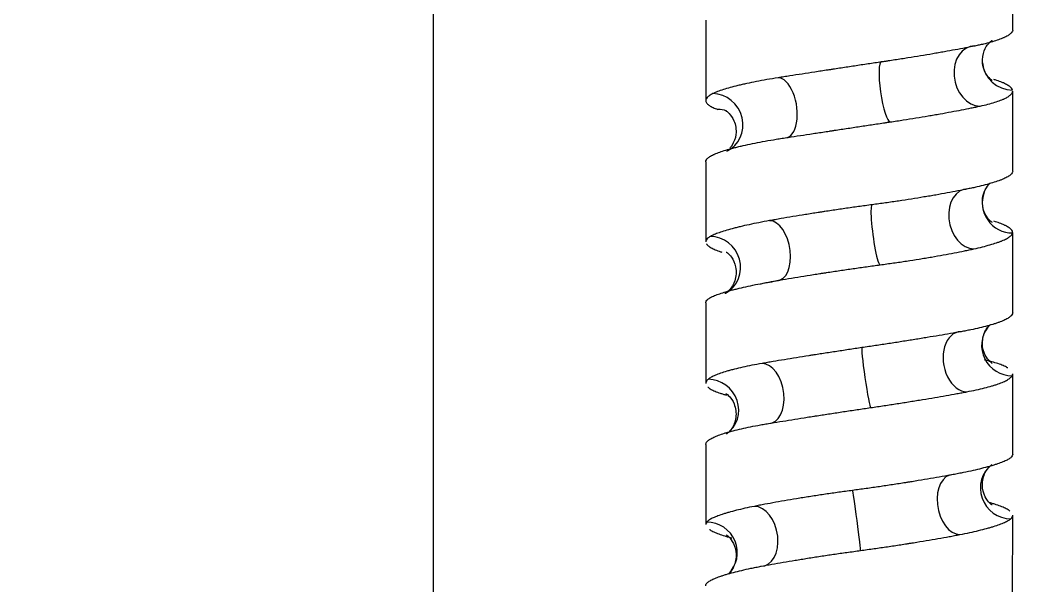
# Model space of a CAD drawing. Header units: millimetres. Extents: x 6110 to 6704, y -2661 to -1821.
# Drawn here: x 6578.83 to 6591.34, y -2264.13 to -2257.13 of the extents above; entities that cross this region are included whole.
import ezdxf

# ---------------------------------------------------------------- set-up
doc = ezdxf.new("R2010")
doc.units = ezdxf.units.MM
doc.header["$LTSCALE"] = 0.1
doc.linetypes.add('HIDDEN2', pattern=[4.7625, 3.175, -1.5875])
doc.layers.add('1', color=4, linetype='HIDDEN2', lineweight=13)
doc.layers.add('DIM', color=3, linetype='Continuous', lineweight=9)

msp = doc.modelspace()

# ---------------------------------------------------------------- hatches: boundary and pattern name
at = {"layer": 'DIM'}
h = msp.add_hatch(dxfattribs=at)
h.set_pattern_fill('ANSI31', color=2)
edge = h.paths.add_edge_path()
edge.add_line((6619.617, -2595.98), (6619.617, -1962.206))
edge.add_line((6634.617, -1966.11), (6619.617, -1966.11))
edge.add_line((6634.617, -2610.98), (6634.617, -1966.11))
edge.add_line((6634.617, -2610.98), (6184.457, -2610.98))
edge.add_line((6619.617, -2595.98), (6184.457, -2595.98))
edge.add_line((6184.457, -2610.98), (6184.457, -2595.98))

# ---------------------------------------------------------------- linework, layer by layer
at = {"layer": '1', "color": 7, "linetype": 'Continuous', "lineweight": -3}
for p, q in [((6583.948, -2225.796), (6583.948, -2270.325)), ((6591.124, -2257.247), (6591.124, -2256.254)), ((6587.324, -2257.128), (6587.324, -2258.124)), ((6591.124, -2258.998), (6591.124, -2258.005)), ((6587.324, -2258.882), (6587.324, -2259.87)), ((6591.124, -2260.746), (6591.124, -2259.755)), ((6587.324, -2260.628), (6587.324, -2261.623)), ((6591.124, -2262.498), (6591.124, -2261.505)), ((6587.324, -2262.381), (6587.324, -2263.371)), ((6591.123, -2264.245), (6591.124, -2263.256))]:
    msp.add_line(p, q, dxfattribs=at)
for centre, major_axis, ratio, start_param, end_param in [((6590.687, -2257.819), (0.078, -0.367), 0.763055, 2.981336, 6.122382), ((6589.553, -2258.016), (0.055, -0.371), 0.172074, 3.117006, 6.255346), ((6591.123, -2257.622), (0.373, 0.037), 0.989221, 3.134658, 4.610055), ((6588.262, -2258.212), (0.058, -0.371), 0.502554, 6.205826, 9.347536), ((6587.429, -2258.408), (0.152, -0.343), 0.934417, 0.005345, 2.747345), ((6587.453, -2258.604), (0.13, 0.352), 0.923626, 6.282454, 6.61094), ((6590.607, -2259.587), (0.079, -0.367), 0.72065, 2.989306, 6.127673), ((6591.121, -2259.39), (0.351, -0.132), 0.989721, 3.141116, 5.074648), ((6589.433, -2259.784), (0.05, -0.372), 0.108228, 3.126091, 6.267824), ((6588.159, -2259.98), (0.065, -0.369), 0.554116, 6.187687, 9.326256), ((6587.393, -2260.176), (0.168, -0.335), 0.955314, 0.048702, 2.694685), ((6591.111, -2261.158), (0.297, -0.229), 0.982949, 3.140001, 5.374979), ((6590.52, -2261.355), (0.068, -0.369), 0.675983, 3.016857, 6.158612), ((6589.311, -2261.552), (0.054, -0.371), 0.046234, 3.135733, 6.274335), ((6588.06, -2261.748), (0.063, -0.37), 0.607554, 6.18139, 9.322524), ((6587.364, -2261.944), (0.217, -0.306), 0.9684, 0.000946, 2.53766), ((6591.093, -2262.926), (0.227, -0.299), 0.975178, 3.142594, 5.645804), ((6590.429, -2263.123), (0.07, -0.368), 0.62818, 3.023683, 6.162318), ((6589.19, -2263.32), (0.05, -0.372), 0.018488, 6.281694, 9.422862), ((6587.966, -2263.516), (0.072, -0.368), 0.654472, 6.158347, 9.296779), ((6587.343, -2263.711), (0.258, -0.272), 0.981245, 6.282992, 8.676345)]:
    msp.add_ellipse(centre, major_axis=major_axis, ratio=ratio, start_param=start_param, end_param=end_param, dxfattribs=at)
for points, knots in [([(6591.124, -2257.251), (6591.123, -2257.259), (6591.119, -2257.268), (6591.108, -2257.284), (6591.092, -2257.301), (6591.066, -2257.318), (6591.043, -2257.33), (6591.035, -2257.335), (6591.022, -2257.341), (6591.017, -2257.343), (6591.008, -2257.347), (6591.003, -2257.349), (6590.978, -2257.36), (6590.956, -2257.368), (6590.907, -2257.385), (6590.854, -2257.401), (6590.793, -2257.417), (6590.744, -2257.429), (6590.727, -2257.432), (6590.692, -2257.44), (6590.674, -2257.444), (6590.655, -2257.448)], [0, 0, 0, 0, 0.125, 0.125, 0.25, 0.375, 0.375, 0.4375, 0.4375, 0.46875, 0.46875, 0.5, 0.5, 0.625, 0.625, 0.75, 0.875, 0.875, 0.9375, 0.9375, 1, 1, 1, 1]), ([(6590.75, -2257.66), (6590.749, -2257.6), (6590.759, -2257.506), (6590.828, -2257.408), (6590.864, -2257.38), (6590.87, -2257.377), (6590.87, -2257.377)], [0, 0, 0, 0, 0.321163, 0.596917, 0.838941, 1, 1, 1, 1]), ([(6590.655, -2257.448), (6590.618, -2257.455), (6590.579, -2257.463), (6590.498, -2257.479), (6590.415, -2257.495), (6590.325, -2257.511), (6590.255, -2257.523), (6590.219, -2257.53), (6590.183, -2257.536), (6590.158, -2257.54), (6590.146, -2257.542), (6590.084, -2257.553), (6590.034, -2257.561), (6589.931, -2257.578), (6589.827, -2257.595), (6589.72, -2257.612), (6589.638, -2257.624), (6589.611, -2257.629), (6589.569, -2257.635), (6589.555, -2257.637), (6589.527, -2257.641), (6589.513, -2257.643), (6589.499, -2257.645)], [0, 0, 0, 0, 0.125, 0.125, 0.25, 0.375, 0.375, 0.4375, 0.46875, 0.46875, 0.5, 0.5, 0.625, 0.625, 0.75, 0.875, 0.875, 0.9375, 0.9375, 0.96875, 0.96875, 1, 1, 1, 1]), ([(6589.499, -2257.645), (6589.444, -2257.653), (6589.388, -2257.662), (6589.277, -2257.678), (6589.167, -2257.695), (6589.056, -2257.712), (6588.973, -2257.724), (6588.946, -2257.728), (6588.905, -2257.735), (6588.891, -2257.737), (6588.863, -2257.741), (6588.849, -2257.743), (6588.781, -2257.753), (6588.727, -2257.762), (6588.621, -2257.778), (6588.516, -2257.794), (6588.415, -2257.81), (6588.341, -2257.822), (6588.316, -2257.826), (6588.267, -2257.833), (6588.243, -2257.837), (6588.219, -2257.841)], [0, 0, 0, 0, 0.125, 0.125, 0.25, 0.375, 0.375, 0.4375, 0.4375, 0.46875, 0.46875, 0.5, 0.5, 0.625, 0.625, 0.75, 0.875, 0.875, 0.9375, 0.9375, 1, 1, 1, 1]), ([(6590.87, -2257.876), (6590.87, -2257.875), (6590.867, -2257.874), (6590.841, -2257.858), (6590.776, -2257.777), (6590.757, -2257.701), (6590.75, -2257.66)], [0, 0, 0, 0, 0.087197, 0.412457, 0.728878, 1, 1, 1, 1]), ([(6588.219, -2257.841), (6588.171, -2257.848), (6588.125, -2257.856), (6588.035, -2257.872), (6587.949, -2257.887), (6587.87, -2257.904), (6587.812, -2257.916), (6587.785, -2257.922), (6587.758, -2257.929), (6587.74, -2257.933), (6587.731, -2257.935), (6587.688, -2257.945), (6587.655, -2257.954), (6587.595, -2257.97), (6587.539, -2257.987), (6587.491, -2258.004), (6587.459, -2258.016), (6587.449, -2258.02), (6587.434, -2258.027), (6587.43, -2258.029), (6587.421, -2258.033), (6587.416, -2258.035), (6587.412, -2258.037)], [0, 0, 0, 0, 0.125, 0.125, 0.25, 0.375, 0.375, 0.4375, 0.46875, 0.46875, 0.5, 0.5, 0.625, 0.625, 0.75, 0.875, 0.875, 0.9375, 0.9375, 0.96875, 0.96875, 1, 1, 1, 1]), ([(6591.122, -2257.993), (6591.12, -2257.985), (6591.115, -2257.977), (6591.1, -2257.96), (6591.081, -2257.943), (6591.052, -2257.926), (6591.027, -2257.914), (6591.018, -2257.91), (6591.004, -2257.903), (6590.999, -2257.901), (6590.989, -2257.897), (6590.984, -2257.895), (6590.957, -2257.884), (6590.933, -2257.876), (6590.902, -2257.866), (6590.897, -2257.864), (6590.891, -2257.863)], [0, 0, 0, 0, 0.192192, 0.192192, 0.384384, 0.576576, 0.576576, 0.672672, 0.672672, 0.72072, 0.72072, 0.768768, 0.768768, 0.96096, 0.96096, 1, 1, 1, 1]), ([(6587.412, -2258.037), (6587.395, -2258.045), (6587.381, -2258.053), (6587.357, -2258.07), (6587.337, -2258.086), (6587.328, -2258.103), (6587.324, -2258.116), (6587.324, -2258.12), (6587.324, -2258.126), (6587.324, -2258.128), (6587.325, -2258.132), (6587.325, -2258.134), (6587.328, -2258.145), (6587.333, -2258.153), (6587.348, -2258.169), (6587.367, -2258.186), (6587.396, -2258.201), (6587.422, -2258.213), (6587.431, -2258.217), (6587.45, -2258.224), (6587.461, -2258.228), (6587.471, -2258.232)], [0, 0, 0, 0, 0.125, 0.125, 0.25, 0.375, 0.375, 0.4375, 0.4375, 0.46875, 0.46875, 0.5, 0.5, 0.625, 0.625, 0.75, 0.875, 0.875, 0.9375, 0.9375, 1, 1, 1, 1]), ([(6590.719, -2258.191), (6590.754, -2258.183), (6590.787, -2258.176), (6590.848, -2258.16), (6590.904, -2258.144), (6590.952, -2258.128), (6590.985, -2258.115), (6590.995, -2258.111), (6591.01, -2258.105), (6591.015, -2258.103), (6591.024, -2258.098), (6591.029, -2258.096), (6591.05, -2258.086), (6591.065, -2258.077), (6591.089, -2258.06), (6591.109, -2258.043), (6591.119, -2258.027), (6591.123, -2258.014), (6591.124, -2258.009), (6591.124, -2258.005)], [0, 0, 0, 0, 0.132747, 0.132747, 0.265494, 0.398241, 0.398241, 0.464615, 0.464615, 0.497802, 0.497802, 0.530989, 0.530989, 0.663736, 0.663736, 0.796483, 0.92923, 0.92923, 1, 1, 1, 1]), ([(6589.606, -2258.387), (6589.662, -2258.379), (6589.716, -2258.371), (6589.822, -2258.354), (6589.927, -2258.338), (6590.028, -2258.321), (6590.102, -2258.308), (6590.127, -2258.304), (6590.163, -2258.298), (6590.176, -2258.296), (6590.2, -2258.291), (6590.212, -2258.289), (6590.271, -2258.279), (6590.317, -2258.27), (6590.406, -2258.254), (6590.492, -2258.238), (6590.571, -2258.222), (6590.629, -2258.21), (6590.647, -2258.206), (6590.684, -2258.199), (6590.702, -2258.195), (6590.719, -2258.191)], [0, 0, 0, 0, 0.125, 0.125, 0.25, 0.375, 0.375, 0.4375, 0.4375, 0.46875, 0.46875, 0.5, 0.5, 0.625, 0.625, 0.75, 0.875, 0.875, 0.9375, 0.9375, 1, 1, 1, 1]), ([(6587.566, -2258.243), (6587.566, -2258.244), (6587.571, -2258.249), (6587.608, -2258.27), (6587.685, -2258.373), (6587.712, -2258.539), (6587.663, -2258.661), (6587.63, -2258.703), (6587.622, -2258.713)], [0, 0, 0, 0, 0.085132, 0.271679, 0.462038, 0.699165, 0.912771, 1, 1, 1, 1]), ([(6588.305, -2258.584), (6588.355, -2258.577), (6588.405, -2258.569), (6588.507, -2258.553), (6588.611, -2258.537), (6588.719, -2258.521), (6588.8, -2258.509), (6588.828, -2258.505), (6588.869, -2258.498), (6588.883, -2258.496), (6588.911, -2258.492), (6588.924, -2258.49), (6588.994, -2258.479), (6589.05, -2258.471), (6589.161, -2258.454), (6589.273, -2258.437), (6589.384, -2258.421), (6589.467, -2258.408), (6589.495, -2258.404), (6589.537, -2258.398), (6589.551, -2258.396), (6589.579, -2258.391), (6589.593, -2258.389), (6589.606, -2258.387)], [0, 0, 0, 0, 0.125, 0.125, 0.25, 0.375, 0.375, 0.4375, 0.4375, 0.46875, 0.46875, 0.5, 0.5, 0.625, 0.625, 0.75, 0.875, 0.875, 0.9375, 0.9375, 0.96875, 0.96875, 1, 1, 1, 1]), ([(6587.448, -2258.779), (6587.468, -2258.771), (6587.49, -2258.763), (6587.538, -2258.746), (6587.591, -2258.73), (6587.652, -2258.713), (6587.701, -2258.701), (6587.726, -2258.694), (6587.752, -2258.688), (6587.77, -2258.684), (6587.779, -2258.682), (6587.825, -2258.671), (6587.863, -2258.663), (6587.943, -2258.647), (6588.026, -2258.631), (6588.116, -2258.615), (6588.185, -2258.603), (6588.208, -2258.599), (6588.256, -2258.592), (6588.281, -2258.588), (6588.305, -2258.584)], [0, 0, 0, 0, 0.125, 0.125, 0.25, 0.375, 0.375, 0.4375, 0.46875, 0.46875, 0.5, 0.5, 0.625, 0.625, 0.75, 0.875, 0.875, 0.9375, 0.9375, 1, 1, 1, 1]), ([(6587.324, -2258.882), (6587.324, -2258.881), (6587.324, -2258.88), (6587.324, -2258.871), (6587.327, -2258.863), (6587.338, -2258.846), (6587.354, -2258.829), (6587.379, -2258.812), (6587.402, -2258.8), (6587.41, -2258.796), (6587.424, -2258.79), (6587.428, -2258.787), (6587.438, -2258.783), (6587.443, -2258.781), (6587.448, -2258.779)], [0, 0, 0, 0, 0.026384, 0.026384, 0.269788, 0.269788, 0.513192, 0.756596, 0.756596, 0.878298, 0.878298, 0.939149, 0.939149, 1, 1, 1, 1]), ([(6591.118, -2259.018), (6591.114, -2259.026), (6591.107, -2259.034), (6591.089, -2259.05), (6591.065, -2259.066), (6591.033, -2259.082), (6591.005, -2259.094), (6590.995, -2259.098), (6590.979, -2259.105), (6590.973, -2259.107), (6590.962, -2259.111), (6590.956, -2259.113), (6590.927, -2259.124), (6590.901, -2259.132), (6590.846, -2259.149), (6590.786, -2259.166), (6590.719, -2259.183), (6590.665, -2259.195), (6590.646, -2259.2), (6590.618, -2259.206), (6590.608, -2259.208), (6590.589, -2259.212), (6590.579, -2259.214), (6590.569, -2259.216)], [0, 0, 0, 0, 0.125, 0.125, 0.25, 0.375, 0.375, 0.4375, 0.4375, 0.46875, 0.46875, 0.5, 0.5, 0.625, 0.625, 0.75, 0.875, 0.875, 0.9375, 0.9375, 0.96875, 0.96875, 1, 1, 1, 1]), ([(6590.77, -2259.258), (6590.789, -2259.218), (6590.816, -2259.17), (6590.842, -2259.145), (6590.85, -2259.138)], [0, 0, 0, 0, 0.653415, 1, 1, 1, 1]), ([(6590.569, -2259.216), (6590.529, -2259.225), (6590.488, -2259.233), (6590.403, -2259.249), (6590.315, -2259.266), (6590.221, -2259.283), (6590.149, -2259.296), (6590.113, -2259.302), (6590.075, -2259.308), (6590.05, -2259.312), (6590.037, -2259.314), (6589.974, -2259.325), (6589.922, -2259.333), (6589.818, -2259.35), (6589.712, -2259.366), (6589.604, -2259.382), (6589.495, -2259.397), (6589.439, -2259.405), (6589.383, -2259.412)], [0, 0, 0, 0, 0.125, 0.125, 0.25, 0.375, 0.375, 0.4375, 0.46875, 0.46875, 0.5, 0.5, 0.625, 0.625, 0.75, 0.875, 0.875, 1, 1, 1, 1]), ([(6590.871, -2259.63), (6590.871, -2259.63), (6590.866, -2259.627), (6590.829, -2259.6), (6590.762, -2259.504), (6590.74, -2259.369), (6590.758, -2259.29), (6590.77, -2259.258)], [0, 0, 0, 0, 0.123818, 0.347453, 0.575159, 0.834979, 1, 1, 1, 1]), ([(6589.383, -2259.412), (6589.327, -2259.42), (6589.27, -2259.428), (6589.158, -2259.443), (6589.047, -2259.459), (6588.936, -2259.476), (6588.854, -2259.488), (6588.826, -2259.492), (6588.785, -2259.498), (6588.771, -2259.5), (6588.744, -2259.505), (6588.73, -2259.507), (6588.662, -2259.517), (6588.609, -2259.526), (6588.505, -2259.542), (6588.402, -2259.559), (6588.304, -2259.576), (6588.231, -2259.588), (6588.207, -2259.593), (6588.172, -2259.599), (6588.16, -2259.601), (6588.137, -2259.605), (6588.125, -2259.607), (6588.114, -2259.609)], [0, 0, 0, 0, 0.125, 0.125, 0.25, 0.375, 0.375, 0.4375, 0.4375, 0.46875, 0.46875, 0.5, 0.5, 0.625, 0.625, 0.75, 0.875, 0.875, 0.9375, 0.9375, 0.96875, 0.96875, 1, 1, 1, 1]), ([(6588.114, -2259.609), (6588.068, -2259.617), (6588.025, -2259.626), (6587.94, -2259.642), (6587.86, -2259.659), (6587.786, -2259.675), (6587.733, -2259.688), (6587.708, -2259.694), (6587.683, -2259.7), (6587.667, -2259.705), (6587.659, -2259.707), (6587.62, -2259.717), (6587.59, -2259.725), (6587.536, -2259.742), (6587.487, -2259.758), (6587.446, -2259.773), (6587.419, -2259.785), (6587.41, -2259.789), (6587.394, -2259.797), (6587.387, -2259.8), (6587.38, -2259.804)], [0, 0, 0, 0, 0.125, 0.125, 0.25, 0.375, 0.375, 0.4375, 0.46875, 0.46875, 0.5, 0.5, 0.625, 0.625, 0.75, 0.875, 0.875, 0.9375, 0.9375, 1, 1, 1, 1]), ([(6591.123, -2259.762), (6591.124, -2259.754), (6591.123, -2259.746), (6591.116, -2259.731), (6591.104, -2259.715), (6591.082, -2259.698), (6591.062, -2259.686), (6591.055, -2259.682), (6591.043, -2259.675), (6591.039, -2259.673), (6591.03, -2259.669), (6591.026, -2259.667), (6591.003, -2259.656), (6590.982, -2259.648), (6590.939, -2259.632), (6590.916, -2259.624), (6590.891, -2259.616)], [0, 0, 0, 0, 0.168705, 0.168705, 0.33741, 0.506115, 0.506115, 0.590468, 0.590468, 0.632644, 0.632644, 0.674821, 0.674821, 0.843526, 0.843526, 1, 1, 1, 1]), ([(6587.38, -2259.804), (6587.366, -2259.812), (6587.355, -2259.819), (6587.338, -2259.835), (6587.327, -2259.849), (6587.324, -2259.863), (6587.324, -2259.87)], [0, 0, 0, 0, 0.360476, 0.360476, 0.720952, 1, 1, 1, 1]), ([(6590.644, -2259.958), (6590.681, -2259.95), (6590.716, -2259.942), (6590.782, -2259.925), (6590.845, -2259.908), (6590.898, -2259.892), (6590.936, -2259.879), (6590.954, -2259.873), (6590.97, -2259.866), (6590.981, -2259.862), (6590.986, -2259.86), (6591.012, -2259.849), (6591.03, -2259.841), (6591.062, -2259.825), (6591.088, -2259.808), (6591.106, -2259.793), (6591.118, -2259.777), (6591.122, -2259.769), (6591.123, -2259.762)], [0, 0, 0, 0, 0.125, 0.125, 0.25, 0.375, 0.375, 0.4375, 0.46875, 0.46875, 0.5, 0.5, 0.625, 0.625, 0.75, 0.875, 0.875, 1, 1, 1, 1]), ([(6587.332, -2259.896), (6587.333, -2259.898), (6587.334, -2259.899), (6587.341, -2259.909), (6587.35, -2259.917), (6587.372, -2259.934), (6587.399, -2259.95), (6587.435, -2259.967), (6587.466, -2259.98), (6587.476, -2259.984), (6587.494, -2259.99), (6587.5, -2259.992), (6587.512, -2259.996), (6587.518, -2259.998), (6587.524, -2260)], [0, 0, 0, 0, 0.038749, 0.038749, 0.279062, 0.279062, 0.519375, 0.759687, 0.759687, 0.879844, 0.879844, 0.939922, 0.939922, 1, 1, 1, 1]), ([(6587.577, -2259.998), (6587.577, -2259.998), (6587.587, -2260.003), (6587.644, -2260.055), (6587.707, -2260.185), (6587.697, -2260.352), (6587.624, -2260.467), (6587.573, -2260.505), (6587.563, -2260.512), (6587.561, -2260.511)], [0, 0, 0, 0, 0.125595, 0.267654, 0.42505, 0.609799, 0.764966, 0.896008, 1, 1, 1, 1]), ([(6589.482, -2260.156), (6589.538, -2260.148), (6589.594, -2260.14), (6589.703, -2260.125), (6589.81, -2260.109), (6589.915, -2260.093), (6589.992, -2260.08), (6590.018, -2260.076), (6590.056, -2260.07), (6590.068, -2260.068), (6590.094, -2260.063), (6590.106, -2260.061), (6590.168, -2260.051), (6590.217, -2260.042), (6590.31, -2260.025), (6590.4, -2260.009), (6590.485, -2259.992), (6590.546, -2259.979), (6590.566, -2259.975), (6590.596, -2259.969), (6590.605, -2259.967), (6590.625, -2259.962), (6590.634, -2259.96), (6590.644, -2259.958)], [0, 0, 0, 0, 0.125, 0.125, 0.25, 0.375, 0.375, 0.4375, 0.4375, 0.46875, 0.46875, 0.5, 0.5, 0.625, 0.625, 0.75, 0.875, 0.875, 0.9375, 0.9375, 0.96875, 0.96875, 1, 1, 1, 1]), ([(6588.204, -2260.351), (6588.251, -2260.343), (6588.3, -2260.335), (6588.399, -2260.318), (6588.499, -2260.302), (6588.604, -2260.285), (6588.683, -2260.272), (6588.71, -2260.268), (6588.751, -2260.262), (6588.764, -2260.26), (6588.791, -2260.256), (6588.805, -2260.254), (6588.874, -2260.243), (6588.929, -2260.235), (6589.039, -2260.218), (6589.149, -2260.202), (6589.26, -2260.187), (6589.371, -2260.171), (6589.427, -2260.163), (6589.482, -2260.156)], [0, 0, 0, 0, 0.125, 0.125, 0.25, 0.375, 0.375, 0.4375, 0.4375, 0.46875, 0.46875, 0.5, 0.5, 0.625, 0.625, 0.75, 0.875, 0.875, 1, 1, 1, 1]), ([(6587.407, -2260.548), (6587.423, -2260.54), (6587.442, -2260.532), (6587.484, -2260.517), (6587.531, -2260.501), (6587.586, -2260.485), (6587.631, -2260.472), (6587.646, -2260.468), (6587.67, -2260.462), (6587.678, -2260.46), (6587.695, -2260.456), (6587.703, -2260.454), (6587.746, -2260.443), (6587.782, -2260.435), (6587.857, -2260.418), (6587.936, -2260.401), (6588.021, -2260.385), (6588.088, -2260.372), (6588.11, -2260.368), (6588.145, -2260.362), (6588.157, -2260.36), (6588.18, -2260.355), (6588.192, -2260.353), (6588.204, -2260.351)], [0, 0, 0, 0, 0.125, 0.125, 0.25, 0.375, 0.375, 0.4375, 0.4375, 0.46875, 0.46875, 0.5, 0.5, 0.625, 0.625, 0.75, 0.875, 0.875, 0.9375, 0.9375, 0.96875, 0.96875, 1, 1, 1, 1]), ([(6587.999, -2260.392), (6588.003, -2260.391), (6588.072, -2260.377), (6588.147, -2260.363), (6588.224, -2260.35)], [0, 0, 0, 0, 0.052465, 1, 1, 1, 1]), ([(6587.324, -2260.628), (6587.324, -2260.625), (6587.324, -2260.621), (6587.327, -2260.61), (6587.335, -2260.594), (6587.353, -2260.578), (6587.37, -2260.567), (6587.377, -2260.563), (6587.391, -2260.555), (6587.399, -2260.551), (6587.407, -2260.548)], [0, 0, 0, 0, 0.114943, 0.114943, 0.409962, 0.704981, 0.704981, 0.85249, 0.85249, 1, 1, 1, 1]), ([(6591.104, -2260.787), (6591.096, -2260.795), (6591.086, -2260.804), (6591.06, -2260.82), (6591.03, -2260.837), (6590.991, -2260.854), (6590.958, -2260.866), (6590.947, -2260.87), (6590.928, -2260.877), (6590.922, -2260.879), (6590.91, -2260.883), (6590.903, -2260.885), (6590.87, -2260.896), (6590.841, -2260.904), (6590.78, -2260.921), (6590.715, -2260.937), (6590.643, -2260.953), (6590.585, -2260.964), (6590.566, -2260.968), (6590.525, -2260.976), (6590.505, -2260.98), (6590.484, -2260.984)], [0, 0, 0, 0, 0.125, 0.125, 0.25, 0.375, 0.375, 0.4375, 0.4375, 0.46875, 0.46875, 0.5, 0.5, 0.625, 0.625, 0.75, 0.875, 0.875, 0.9375, 0.9375, 1, 1, 1, 1]), ([(6591.124, -2260.747), (6591.124, -2260.752), (6591.123, -2260.757), (6591.118, -2260.77), (6591.112, -2260.779), (6591.104, -2260.787)], [0, 0, 0, 0, 0.378206, 0.378206, 1, 1, 1, 1]), ([(6590.871, -2261.375), (6590.871, -2261.376), (6590.858, -2261.369), (6590.794, -2261.307), (6590.736, -2261.168), (6590.759, -2261.016), (6590.796, -2260.951), (6590.814, -2260.929)], [0, 0, 0, 0, 0.191253, 0.385769, 0.605492, 0.853371, 1, 1, 1, 1]), ([(6590.484, -2260.984), (6590.441, -2260.991), (6590.398, -2260.999), (6590.307, -2261.015), (6590.215, -2261.031), (6590.117, -2261.047), (6590.041, -2261.059), (6590.003, -2261.066), (6589.964, -2261.072), (6589.938, -2261.076), (6589.925, -2261.078), (6589.859, -2261.089), (6589.806, -2261.097), (6589.699, -2261.114), (6589.591, -2261.131), (6589.48, -2261.148), (6589.369, -2261.164), (6589.313, -2261.173), (6589.257, -2261.181)], [0, 0, 0, 0, 0.125, 0.125, 0.25, 0.375, 0.375, 0.4375, 0.46875, 0.46875, 0.5, 0.5, 0.625, 0.625, 0.75, 0.875, 0.875, 1, 1, 1, 1]), ([(6589.257, -2261.181), (6589.201, -2261.189), (6589.145, -2261.197), (6589.034, -2261.214), (6588.924, -2261.231), (6588.815, -2261.247), (6588.735, -2261.26), (6588.708, -2261.264), (6588.668, -2261.27), (6588.654, -2261.272), (6588.628, -2261.276), (6588.614, -2261.279), (6588.548, -2261.289), (6588.496, -2261.297), (6588.395, -2261.314), (6588.296, -2261.33), (6588.202, -2261.346), (6588.133, -2261.357), (6588.11, -2261.361), (6588.065, -2261.369), (6588.043, -2261.373), (6588.021, -2261.376)], [0, 0, 0, 0, 0.125, 0.125, 0.25, 0.375, 0.375, 0.4375, 0.4375, 0.46875, 0.46875, 0.5, 0.5, 0.625, 0.625, 0.75, 0.875, 0.875, 0.9375, 0.9375, 1, 1, 1, 1]), ([(6588.021, -2261.376), (6587.977, -2261.384), (6587.935, -2261.392), (6587.855, -2261.407), (6587.779, -2261.423), (6587.71, -2261.439), (6587.661, -2261.452), (6587.638, -2261.458), (6587.615, -2261.464), (6587.6, -2261.468), (6587.593, -2261.47), (6587.557, -2261.481), (6587.531, -2261.489), (6587.483, -2261.506), (6587.44, -2261.523), (6587.406, -2261.539), (6587.383, -2261.552), (6587.377, -2261.556), (6587.367, -2261.562), (6587.364, -2261.564), (6587.359, -2261.568), (6587.356, -2261.571), (6587.354, -2261.573)], [0, 0, 0, 0, 0.125, 0.125, 0.25, 0.375, 0.375, 0.4375, 0.46875, 0.46875, 0.5, 0.5, 0.625, 0.625, 0.75, 0.875, 0.875, 0.9375, 0.9375, 0.96875, 0.96875, 1, 1, 1, 1]), ([(6591.062, -2261.432), (6591.06, -2261.431), (6591.059, -2261.43), (6591.042, -2261.42), (6591.025, -2261.412), (6590.987, -2261.395), (6590.944, -2261.379), (6590.892, -2261.363), (6590.85, -2261.352), (6590.835, -2261.348), (6590.805, -2261.34), (6590.789, -2261.336), (6590.773, -2261.332)], [0, 0, 0, 0, 0.029423, 0.029423, 0.272067, 0.272067, 0.514711, 0.757356, 0.757356, 0.878678, 0.878678, 1, 1, 1, 1]), ([(6590.557, -2261.727), (6590.597, -2261.719), (6590.635, -2261.711), (6590.708, -2261.696), (6590.777, -2261.68), (6590.837, -2261.663), (6590.879, -2261.651), (6590.9, -2261.645), (6590.919, -2261.638), (6590.932, -2261.634), (6590.938, -2261.632), (6590.968, -2261.621), (6590.989, -2261.613), (6591.027, -2261.596), (6591.061, -2261.579), (6591.085, -2261.562), (6591.104, -2261.546), (6591.112, -2261.537), (6591.117, -2261.529)], [0, 0, 0, 0, 0.125, 0.125, 0.25, 0.375, 0.375, 0.4375, 0.46875, 0.46875, 0.5, 0.5, 0.625, 0.625, 0.75, 0.875, 0.875, 1, 1, 1, 1]), ([(6587.354, -2261.573), (6587.344, -2261.581), (6587.336, -2261.589), (6587.326, -2261.605), (6587.324, -2261.614), (6587.324, -2261.622), (6587.324, -2261.623)], [0, 0, 0, 0, 0.493522, 0.493522, 0.987044, 1, 1, 1, 1]), ([(6587.349, -2261.669), (6587.35, -2261.67), (6587.351, -2261.671), (6587.362, -2261.68), (6587.374, -2261.689), (6587.403, -2261.705), (6587.436, -2261.721), (6587.478, -2261.737), (6587.514, -2261.748), (6587.526, -2261.752), (6587.552, -2261.76), (6587.565, -2261.764), (6587.579, -2261.768)], [0, 0, 0, 0, 0.029007, 0.029007, 0.271756, 0.271756, 0.514504, 0.757252, 0.757252, 0.878626, 0.878626, 1, 1, 1, 1]), ([(6587.572, -2261.749), (6587.572, -2261.749), (6587.576, -2261.751), (6587.612, -2261.775), (6587.687, -2261.877), (6587.711, -2262.044), (6587.655, -2262.177), (6587.615, -2262.22), (6587.603, -2262.232)], [0, 0, 0, 0, 0.077897, 0.256224, 0.438212, 0.664807, 0.869302, 1, 1, 1, 1]), ([(6589.365, -2261.923), (6589.421, -2261.915), (6589.477, -2261.906), (6589.586, -2261.89), (6589.695, -2261.873), (6589.801, -2261.857), (6589.88, -2261.844), (6589.906, -2261.84), (6589.944, -2261.834), (6589.957, -2261.831), (6589.983, -2261.827), (6589.996, -2261.825), (6590.06, -2261.815), (6590.11, -2261.806), (6590.206, -2261.79), (6590.3, -2261.774), (6590.389, -2261.758), (6590.453, -2261.746), (6590.475, -2261.742), (6590.516, -2261.734), (6590.537, -2261.731), (6590.557, -2261.727)], [0, 0, 0, 0, 0.125, 0.125, 0.25, 0.375, 0.375, 0.4375, 0.4375, 0.46875, 0.46875, 0.5, 0.5, 0.625, 0.625, 0.75, 0.875, 0.875, 0.9375, 0.9375, 1, 1, 1, 1]), ([(6588.1, -2262.12), (6588.146, -2262.112), (6588.193, -2262.104), (6588.288, -2262.089), (6588.386, -2262.073), (6588.489, -2262.057), (6588.567, -2262.044), (6588.594, -2262.04), (6588.634, -2262.034), (6588.647, -2262.032), (6588.674, -2262.028), (6588.688, -2262.025), (6588.756, -2262.015), (6588.81, -2262.006), (6588.92, -2261.99), (6589.03, -2261.973), (6589.141, -2261.956), (6589.253, -2261.94), (6589.309, -2261.931), (6589.365, -2261.923)], [0, 0, 0, 0, 0.125, 0.125, 0.25, 0.375, 0.375, 0.4375, 0.4375, 0.46875, 0.46875, 0.5, 0.5, 0.625, 0.625, 0.75, 0.875, 0.875, 1, 1, 1, 1]), ([(6587.376, -2262.315), (6587.389, -2262.307), (6587.404, -2262.298), (6587.44, -2262.282), (6587.479, -2262.265), (6587.528, -2262.249), (6587.568, -2262.236), (6587.582, -2262.232), (6587.603, -2262.226), (6587.611, -2262.224), (6587.626, -2262.219), (6587.633, -2262.217), (6587.672, -2262.207), (6587.705, -2262.199), (6587.774, -2262.182), (6587.847, -2262.166), (6587.927, -2262.15), (6587.99, -2262.139), (6588.011, -2262.135), (6588.055, -2262.127), (6588.077, -2262.123), (6588.1, -2262.12)], [0, 0, 0, 0, 0.125, 0.125, 0.25, 0.375, 0.375, 0.4375, 0.4375, 0.46875, 0.46875, 0.5, 0.5, 0.625, 0.625, 0.75, 0.875, 0.875, 0.9375, 0.9375, 1, 1, 1, 1]), ([(6587.324, -2262.381), (6587.324, -2262.376), (6587.326, -2262.362), (6587.336, -2262.348), (6587.348, -2262.335), (6587.353, -2262.331), (6587.361, -2262.325), (6587.363, -2262.323), (6587.369, -2262.319), (6587.372, -2262.317), (6587.376, -2262.315)], [0, 0, 0, 0, 0.249289, 0.624645, 0.624645, 0.812322, 0.812322, 0.906161, 0.906161, 1, 1, 1, 1]), ([(6591.084, -2262.554), (6591.072, -2262.562), (6591.059, -2262.57), (6591.026, -2262.585), (6590.989, -2262.601), (6590.943, -2262.618), (6590.905, -2262.63), (6590.892, -2262.634), (6590.871, -2262.641), (6590.864, -2262.643), (6590.85, -2262.647), (6590.842, -2262.649), (6590.805, -2262.66), (6590.773, -2262.668), (6590.706, -2262.685), (6590.635, -2262.702), (6590.556, -2262.719), (6590.495, -2262.731), (6590.474, -2262.735), (6590.441, -2262.742), (6590.43, -2262.744), (6590.409, -2262.748), (6590.397, -2262.75), (6590.386, -2262.752)], [0, 0, 0, 0, 0.125, 0.125, 0.25, 0.375, 0.375, 0.4375, 0.4375, 0.46875, 0.46875, 0.5, 0.5, 0.625, 0.625, 0.75, 0.875, 0.875, 0.9375, 0.9375, 0.96875, 0.96875, 1, 1, 1, 1]), ([(6591.124, -2262.499), (6591.124, -2262.502), (6591.122, -2262.513), (6591.117, -2262.523), (6591.104, -2262.539), (6591.095, -2262.547), (6591.084, -2262.554)], [0, 0, 0, 0, 0.144251, 0.572125, 0.572125, 1, 1, 1, 1]), ([(6590.869, -2263.128), (6590.869, -2263.128), (6590.867, -2263.127), (6590.844, -2263.113), (6590.775, -2263.03), (6590.734, -2262.88), (6590.771, -2262.732), (6590.82, -2262.671), (6590.837, -2262.653)], [0, 0, 0, 0, 0.041796, 0.231422, 0.412948, 0.62119, 0.84521, 1, 1, 1, 1]), ([(6590.386, -2262.752), (6590.342, -2262.76), (6590.296, -2262.769), (6590.203, -2262.785), (6590.107, -2262.802), (6590.006, -2262.819), (6589.93, -2262.831), (6589.904, -2262.835), (6589.864, -2262.842), (6589.851, -2262.844), (6589.824, -2262.848), (6589.811, -2262.85), (6589.744, -2262.861), (6589.691, -2262.869), (6589.582, -2262.885), (6589.473, -2262.902), (6589.363, -2262.917), (6589.252, -2262.933), (6589.196, -2262.941), (6589.14, -2262.948)], [0, 0, 0, 0, 0.125, 0.125, 0.25, 0.375, 0.375, 0.4375, 0.4375, 0.46875, 0.46875, 0.5, 0.5, 0.625, 0.625, 0.75, 0.875, 0.875, 1, 1, 1, 1]), ([(6589.14, -2262.948), (6589.083, -2262.956), (6589.027, -2262.963), (6588.916, -2262.979), (6588.806, -2262.995), (6588.698, -2263.011), (6588.618, -2263.024), (6588.592, -2263.028), (6588.552, -2263.034), (6588.539, -2263.036), (6588.513, -2263.04), (6588.5, -2263.042), (6588.435, -2263.053), (6588.384, -2263.061), (6588.285, -2263.078), (6588.189, -2263.095), (6588.098, -2263.112), (6588.032, -2263.124), (6588.01, -2263.128), (6587.978, -2263.134), (6587.968, -2263.136), (6587.946, -2263.141), (6587.936, -2263.143), (6587.926, -2263.145)], [0, 0, 0, 0, 0.125, 0.125, 0.25, 0.375, 0.375, 0.4375, 0.4375, 0.46875, 0.46875, 0.5, 0.5, 0.625, 0.625, 0.75, 0.875, 0.875, 0.9375, 0.9375, 0.96875, 0.96875, 1, 1, 1, 1]), ([(6587.926, -2263.145), (6587.885, -2263.153), (6587.846, -2263.161), (6587.771, -2263.178), (6587.701, -2263.194), (6587.639, -2263.211), (6587.594, -2263.224), (6587.573, -2263.23), (6587.553, -2263.236), (6587.54, -2263.24), (6587.533, -2263.242), (6587.502, -2263.253), (6587.479, -2263.261), (6587.438, -2263.277), (6587.401, -2263.293), (6587.374, -2263.309), (6587.352, -2263.325), (6587.343, -2263.332), (6587.336, -2263.34)], [0, 0, 0, 0, 0.125, 0.125, 0.25, 0.375, 0.375, 0.4375, 0.46875, 0.46875, 0.5, 0.5, 0.625, 0.625, 0.75, 0.875, 0.875, 1, 1, 1, 1]), ([(6591.09, -2263.205), (6591.088, -2263.203), (6591.087, -2263.202), (6591.074, -2263.192), (6591.06, -2263.184), (6591.028, -2263.167), (6590.991, -2263.15), (6590.946, -2263.133), (6590.908, -2263.121), (6590.895, -2263.116), (6590.874, -2263.11), (6590.867, -2263.108), (6590.853, -2263.104), (6590.845, -2263.102), (6590.838, -2263.1)], [0, 0, 0, 0, 0.038374, 0.038374, 0.27878, 0.27878, 0.519187, 0.759593, 0.759593, 0.879797, 0.879797, 0.939898, 0.939898, 1, 1, 1, 1]), ([(6590.47, -2263.494), (6590.513, -2263.486), (6590.553, -2263.478), (6590.631, -2263.461), (6590.704, -2263.444), (6590.77, -2263.427), (6590.816, -2263.415), (6590.839, -2263.408), (6590.86, -2263.402), (6590.875, -2263.398), (6590.881, -2263.396), (6590.915, -2263.385), (6590.94, -2263.377), (6590.985, -2263.361), (6591.025, -2263.344), (6591.056, -2263.328), (6591.082, -2263.313), (6591.093, -2263.305), (6591.102, -2263.298)], [0, 0, 0, 0, 0.125, 0.125, 0.25, 0.375, 0.375, 0.4375, 0.46875, 0.46875, 0.5, 0.5, 0.625, 0.625, 0.75, 0.875, 0.875, 1, 1, 1, 1]), ([(6591.102, -2263.298), (6591.11, -2263.29), (6591.116, -2263.282), (6591.122, -2263.269), (6591.124, -2263.263), (6591.124, -2263.257)], [0, 0, 0, 0, 0.583637, 0.583637, 1, 1, 1, 1]), ([(6587.336, -2263.34), (6587.33, -2263.347), (6587.326, -2263.355), (6587.324, -2263.365), (6587.324, -2263.368), (6587.324, -2263.37)], [0, 0, 0, 0, 0.767913, 0.767913, 1, 1, 1, 1]), ([(6587.371, -2263.432), (6587.373, -2263.433), (6587.375, -2263.434), (6587.39, -2263.444), (6587.406, -2263.453), (6587.442, -2263.469), (6587.482, -2263.486), (6587.532, -2263.503), (6587.572, -2263.515), (6587.586, -2263.519), (6587.608, -2263.526), (6587.616, -2263.528), (6587.631, -2263.532), (6587.639, -2263.534), (6587.646, -2263.536)], [0, 0, 0, 0, 0.038806, 0.038806, 0.279104, 0.279104, 0.519403, 0.759701, 0.759701, 0.879851, 0.879851, 0.939925, 0.939925, 1, 1, 1, 1]), ([(6587.577, -2263.497), (6587.577, -2263.497), (6587.577, -2263.497), (6587.592, -2263.505), (6587.657, -2263.573), (6587.711, -2263.711), (6587.688, -2263.874), (6587.629, -2263.956), (6587.605, -2263.981), (6587.601, -2263.984)], [0, 0, 0, 0, 0.003813, 0.193938, 0.366568, 0.562206, 0.785868, 0.972139, 1, 1, 1, 1]), ([(6589.239, -2263.691), (6589.296, -2263.684), (6589.352, -2263.676), (6589.464, -2263.66), (6589.574, -2263.645), (6589.683, -2263.628), (6589.764, -2263.616), (6589.79, -2263.612), (6589.83, -2263.605), (6589.844, -2263.603), (6589.87, -2263.599), (6589.884, -2263.597), (6589.95, -2263.586), (6590.001, -2263.578), (6590.101, -2263.561), (6590.2, -2263.544), (6590.293, -2263.528), (6590.361, -2263.515), (6590.383, -2263.511), (6590.416, -2263.505), (6590.427, -2263.502), (6590.449, -2263.498), (6590.46, -2263.496), (6590.47, -2263.494)], [0, 0, 0, 0, 0.125, 0.125, 0.25, 0.375, 0.375, 0.4375, 0.4375, 0.46875, 0.46875, 0.5, 0.5, 0.625, 0.625, 0.75, 0.875, 0.875, 0.9375, 0.9375, 0.96875, 0.96875, 1, 1, 1, 1]), ([(6588.007, -2263.887), (6588.05, -2263.879), (6588.095, -2263.87), (6588.186, -2263.854), (6588.28, -2263.837), (6588.379, -2263.821), (6588.455, -2263.808), (6588.493, -2263.802), (6588.532, -2263.796), (6588.558, -2263.791), (6588.571, -2263.789), (6588.637, -2263.779), (6588.691, -2263.77), (6588.798, -2263.754), (6588.906, -2263.738), (6589.016, -2263.722), (6589.127, -2263.707), (6589.183, -2263.699), (6589.239, -2263.691)], [0, 0, 0, 0, 0.125, 0.125, 0.25, 0.375, 0.375, 0.4375, 0.46875, 0.46875, 0.5, 0.5, 0.625, 0.625, 0.75, 0.875, 0.875, 1, 1, 1, 1]), ([(6587.35, -2264.083), (6587.36, -2264.076), (6587.372, -2264.068), (6587.4, -2264.052), (6587.434, -2264.037), (6587.476, -2264.02), (6587.511, -2264.008), (6587.524, -2264.004), (6587.543, -2263.998), (6587.55, -2263.996), (6587.563, -2263.991), (6587.57, -2263.989), (6587.605, -2263.979), (6587.635, -2263.97), (6587.699, -2263.954), (6587.767, -2263.937), (6587.843, -2263.92), (6587.902, -2263.908), (6587.923, -2263.903), (6587.954, -2263.897), (6587.964, -2263.895), (6587.986, -2263.891), (6587.996, -2263.889), (6588.007, -2263.887)], [0, 0, 0, 0, 0.125, 0.125, 0.25, 0.375, 0.375, 0.4375, 0.4375, 0.46875, 0.46875, 0.5, 0.5, 0.625, 0.625, 0.75, 0.875, 0.875, 0.9375, 0.9375, 0.96875, 0.96875, 1, 1, 1, 1]), ([(6587.323, -2264.128), (6587.323, -2264.12), (6587.326, -2264.113), (6587.334, -2264.098), (6587.341, -2264.091), (6587.35, -2264.083)], [0, 0, 0, 0, 0.478961, 0.478961, 1, 1, 1, 1])]:
    msp.add_open_spline(points, degree=3, knots=knots, dxfattribs=at)
for points in [[(6591.124, -2258.999), (6591.124, -2259.005), (6591.122, -2259.012), (6591.118, -2259.018)], [(6590.814, -2260.929), (6590.828, -2260.915), (6590.839, -2260.903), (6590.848, -2260.894)], [(6591.117, -2261.529), (6591.121, -2261.521), (6591.124, -2261.513), (6591.124, -2261.505)]]:
    msp.add_open_spline(points, degree=3, dxfattribs=at)

doc.saveas('drawing.dxf')
